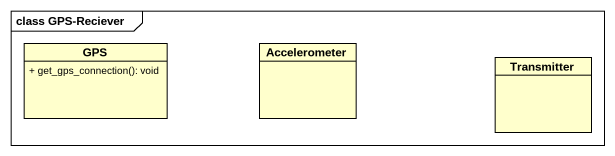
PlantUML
@startuml
mainframe class GPS-Reciever
hide circle
hide empty members
skinparam classAttributeIconSize 0
class GPS {
  + get_gps_connection(): void
}
class Accelerometer
class Transmitter
@enduml
